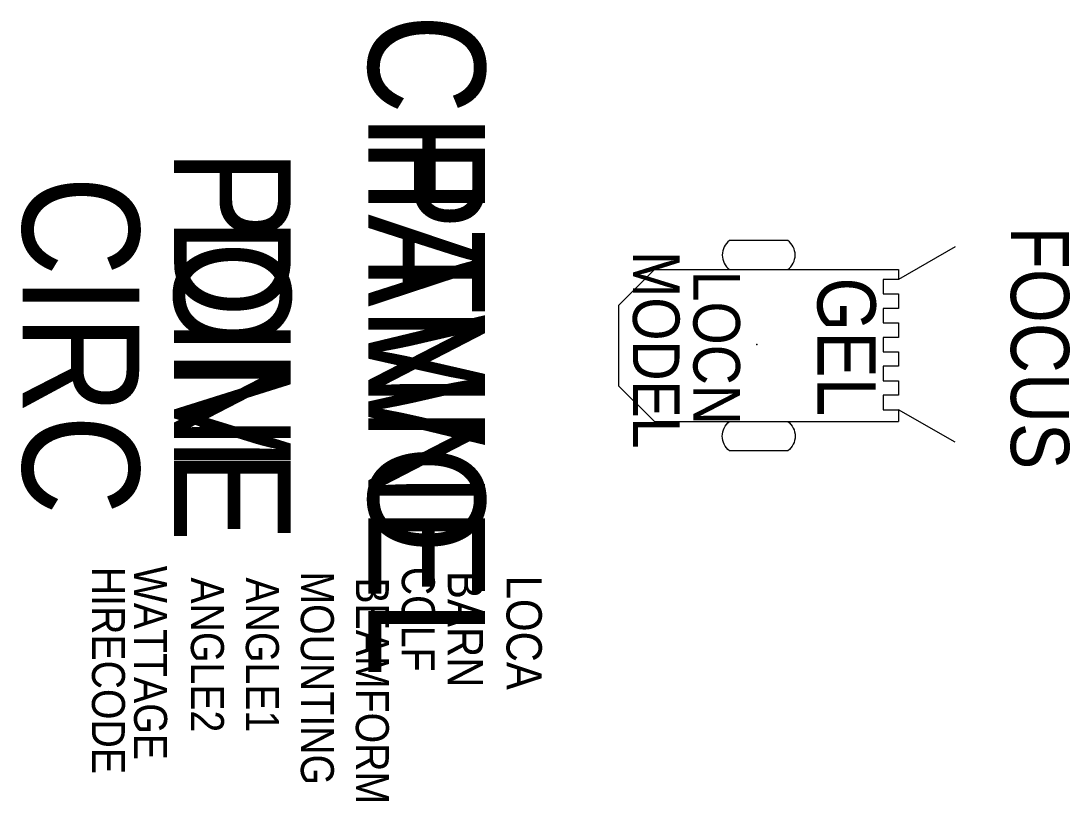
# Model space of a CAD drawing. Extents: x -1352 to -452, y 2223 to 2892.
import ezdxf
from ezdxf.enums import TextEntityAlignment as Align

# ---------------------------------------------------------------- set-up
doc = ezdxf.new("R2010")
doc.units = 0
doc.header["$MEASUREMENT"] = 0
for name, color, linetype in [('BARNDOORS', 4, 'CONTINUOUS'), ('CHANNEL', 3, 'CONTINUOUS'), ('CIRC', 6, 'CONTINUOUS'), ('DIMMER', 4, 'CONTINUOUS'), ('FOCUS', 30, 'CONTINUOUS'), ('GEL', 1, 'CONTINUOUS'), ('LANTERNS', 4, 'CONTINUOUS'), ('LOCATION', 7, 'CONTINUOUS'), ('MODEL', 6, 'CONTINUOUS'), ('PATCH', 5, 'CONTINUOUS'), ('PATCH2', 5, 'CONTINUOUS')]:
    doc.layers.add(name, color=color, linetype=linetype)

msp = doc.modelspace()

# ---------------------------------------------------------------- linework, layer by layer
at = {"layer": 'BARNDOORS', "color": 0}
for p, q in [((-550.89, 2698.15), (-599.29, 2670.21)), ((-550.89, 2530.48), (-599.29, 2558.43))]:
    msp.add_line(p, q, dxfattribs=at)
at = {"layer": 'LANTERNS', "color": 0}
for p, q in [((-839.29, 2648.14), (-808.78, 2678.66)), ((-808.78, 2678.66), (-599.29, 2678.66)), ((-599.29, 2678.66), (-599.29, 2670.21)), ((-839.29, 2578.77), (-839.29, 2648.14)), ((-839.29, 2578.77), (-808.78, 2548.25)), ((-599.29, 2558.43), (-599.29, 2548.25)), ((-808.78, 2548.25), (-599.29, 2548.25))]:
    msp.add_line(p, q, dxfattribs=at)
for points in [[(-694.29, 2703.66), (-744.29, 2703.66, 0.5), (-744.29, 2678.66), (-694.29, 2678.66, 0.5), (-694.29, 2703.66)], [(-694.29, 2523.25), (-744.29, 2523.25, -0.5), (-744.29, 2548.25), (-694.29, 2548.25, -0.5), (-694.29, 2523.25)]]:
    msp.add_lwpolyline(points, format="xyb", dxfattribs=at)
msp.add_lwpolyline([(-599.29, 2670.21), (-612.46, 2670.21), (-612.46, 2657.79), (-599.29, 2657.79), (-599.29, 2645.37), (-612.46, 2645.37), (-612.46, 2632.95), (-599.29, 2632.95), (-599.29, 2620.53), (-612.46, 2620.53), (-612.46, 2608.11), (-599.29, 2608.11), (-599.29, 2595.69), (-612.46, 2595.69), (-612.46, 2583.27), (-599.29, 2583.27), (-599.29, 2570.85), (-612.46, 2570.85), (-612.46, 2558.43), (-599.29, 2558.43)], dxfattribs=at)
msp.add_point((-720.79, 2614.53), dxfattribs=at)

# ---------------------------------------------------------------- texts
at = {"layer": 'CHANNEL', "width": 0.89}
msp.add_attdef('CHANNEL', text='', height=100, rotation=270, dxfattribs=at).set_placement((-1054.13, 2613.67), align=Align.CENTER)
at = {"layer": 'CIRC', "width": 0.89}
msp.add_attdef('CIRC', text='', height=100, rotation=270, dxfattribs=at).set_placement((-1350.79, 2613.67), align=Align.CENTER)
at = {"layer": 'DIMMER', "width": 0.89}
msp.add_attdef('DIM', text='', height=100, rotation=270, dxfattribs=at).set_placement((-1220.79, 2614.53), align=Align.CENTER)
at = {"layer": 'FOCUS', "width": 0.89}
msp.add_attdef('FOCUS', text='', height=50, rotation=270, dxfattribs=at).set_placement((-502.96, 2611.49), align=Align.CENTER)
at = {"layer": 'GEL', "width": 0.89}
msp.add_attdef('GEL', text='', height=50, rotation=270, dxfattribs=at).set_placement((-668.92, 2612.45), align=Align.CENTER)
at = {"layer": 'LANTERNS', "color": 0, "width": 0.89, "flags": 1}
for tag, p, s, height in [('WATTAGE', (-1255.17, 2424.47, 0.01), '300', 28.305), ('COLF', (-1025.51, 2423.61), 'N', 28.3), ('HIRECODE', (-1291.32, 2423.62), '', 28.3), ('ANGLE2', (-1206.44, 2414.55), '180', 28.305), ('ANGLE1', (-1159.26, 2414.55), '0', 28.3), ('MOUNTING', (-1112.09, 2419.74), 'STANDARD HOOK CLAMP', 28.3047), ('BARN', (-986.08, 2420.09), '1', 30.26), ('LOCA', (-935.65, 2416.11), '', 30.26), ('BEAMFORM', (-1064.91, 2414.55), 'C', 28.3)]:
    msp.add_attdef(tag, p, s, height=height, rotation=270, dxfattribs=at)
at = {"layer": 'LOCATION', "width": 0.89}
msp.add_attdef('LOCN', text='', height=40, rotation=270, dxfattribs=at).set_placement((-775.38, 2611.59), align=Align.CENTER)
at = {"layer": 'MODEL', "width": 0.89}
msp.add_attdef('MODEL', text='4"', height=40, rotation=270, dxfattribs=at).set_placement((-827.22, 2609.84), align=Align.CENTER)
at = {"layer": 'PATCH', "width": 0.89}
msp.add_attdef('PONE', text='', height=100, rotation=270, dxfattribs=at).set_placement((-1220.79, 2613.67), align=Align.CENTER)
at = {"layer": 'PATCH2', "width": 0.89}
msp.add_attdef('PTWO', text='', height=100, rotation=270, dxfattribs=at).set_placement((-1054.13, 2613.67), align=Align.CENTER)

doc.saveas('drawing.dxf')
